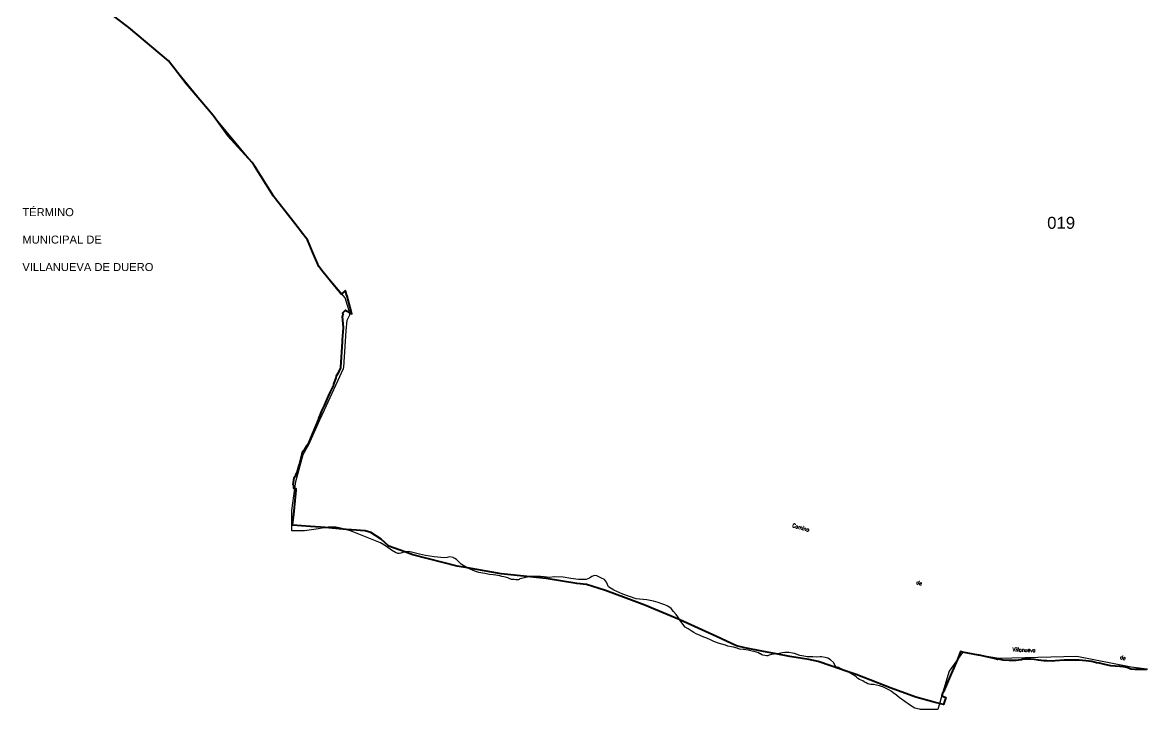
# Model space of a CAD drawing. Header units: metres. Extents: x 339638 to 364279, y 4598373 to 4630956.
# Drawn here: x 346414 to 349214, y 4598569 to 4600287 of the extents above; entities that cross this region are included whole.
import ezdxf
from ezdxf.enums import TextEntityAlignment as Align

# ---------------------------------------------------------------- set-up
doc = ezdxf.new("R2010")
doc.units = ezdxf.units.M
for name, color, linetype, lineweight in [('caminos', 1, 'Continuous', 0), ('poligonos_rusticos', 42, 'Continuous', 40), ('termino', 6, 'Continuous', 25), ('terminos_txt', 7, 'Continuous', 0)]:
    doc.layers.add(name, color=color, linetype=linetype, lineweight=lineweight)
doc.layers.add('poligonos_rustico_txt', color=7, linetype='Continuous')
doc.styles.add('Arial', font='arial.ttf')
doc.styles.add('caminos', font='simplex.shx', dxfattribs={"width": 0.75})
doc.styles.add('resto', font='arial.ttf')

msp = doc.modelspace()

# ---------------------------------------------------------------- linework, layer by layer
at = {"layer": 'poligonos_rusticos'}
msp.add_lwpolyline([(349223.8, 4598667.8), (349213.5, 4598668.7), (349194.7, 4598668.9), (349184.8, 4598669.9), (349177.1, 4598672.8), (349171.1, 4598675), (349164.9, 4598676), (349156.9, 4598676.6), (349145.2, 4598677.5), (349134.4, 4598678.4), (349122.6, 4598680.9), (349106.4, 4598684.4), (349098.4, 4598685.9), (349086.8, 4598688.9), (349072, 4598690.7), (349055.8, 4598692), (349037.7, 4598692.5), (349018.3, 4598692.5), (348995.1, 4598690.5), (348988.1, 4598689.6), (348974.5, 4598690.4), (348967, 4598690.4), (348953.8, 4598691.9), (348943.2, 4598694.1), (348934.5, 4598694.5), (348925.9, 4598694.5), (348915.6, 4598694.5), (348911.1, 4598693.5), (348904.2, 4598692), (348897.8, 4598691.4), (348880.3, 4598691.6), (348865.7, 4598692.2), (348855, 4598695.1), (348851.6, 4598694.2), (348839.8, 4598696.9), (348805.1, 4598704.7), (348803.8, 4598704.9), (348763.8, 4598712.7), (348759.2, 4598713.6), (348751.3, 4598693.8), (348751.2, 4598693.6), (348735.5, 4598658), (348716, 4598613.5), (348715, 4598611.1), (348714.2, 4598609.4), (348712.4, 4598604), (348712.4, 4598603.9), (348711.8, 4598602.7), (348722.3, 4598598.8), (348716.4, 4598581.5), (348708.9, 4598583.4), (348706.8, 4598583.9), (348705.9, 4598584.1), (348703.1, 4598584.7), (348695.5, 4598586.5), (348689.6, 4598587.8), (348647.1, 4598599.5), (348585.5, 4598622.3), (348497.6, 4598656.2), (348475.7, 4598663.9), (348434.8, 4598678.3), (348403.3, 4598688.6), (348379.4, 4598693.9), (348332.1, 4598701.7), (348298.2, 4598707.9), (348262, 4598714.7), (348219.5, 4598723.3), (348198.5, 4598728.4), (348148.9, 4598751.6), (348057, 4598793.1), (348055.7, 4598793.7), (347995.9, 4598819.1), (347969.7, 4598830.2), (347923.1, 4598847.4), (347871.8, 4598866.4), (347823.8, 4598881.1), (347800.1, 4598884.1), (347723.1, 4598896.1), (347683.1, 4598900.3), (347610.3, 4598907.9), (347526.2, 4598923), (347500.6, 4598927.6), (347390.1, 4598955.3), (347369.8, 4598962.9), (347330.1, 4598977.7), (347311, 4598994.9), (347284.7, 4599011.1), (347271, 4599016), (347236.4, 4599018.1), (347222.8, 4599018.9), (347170.8, 4599023.7), (347159.2, 4599024.7), (347133.7, 4599026.5), (347089, 4599029.6), (347092.1, 4599057.2), (347092.9, 4599064.8), (347092.9, 4599065), (347096.9, 4599100.3), (347098.1, 4599116.4), (347098.5, 4599120.3), (347092.6, 4599121.2), (347092.5, 4599123.4), (347092.5, 4599124), (347092.6, 4599126), (347092.6, 4599126.5), (347092.6, 4599127), (347092.5, 4599127.5), (347092.4, 4599128), (347092.2, 4599128.5), (347092, 4599129), (347091.8, 4599129.5), (347091.5, 4599129.9), (347091.2, 4599130.3), (347090.8, 4599130.7), (347093.4, 4599148.2), (347094.4, 4599149.9), (347097, 4599154.7), (347097.3, 4599155.3), (347100.4, 4599161.2), (347100.5, 4599161.6), (347104.5, 4599176.1), (347106.1, 4599181.8), (347113.4, 4599208.3), (347114, 4599212.8), (347120.3, 4599221.6), (347126.8, 4599230.8), (347127.5, 4599231.3), (347128.1, 4599232.2), (347130.8, 4599237.2), (347143.3, 4599267.2), (347154, 4599293.2), (347155, 4599295.5), (347155.1, 4599296.1), (347163.4, 4599317.7), (347164.1, 4599319), (347164.9, 4599320.8), (347168.6, 4599329), (347171.7, 4599334.7), (347171.2, 4599334.6), (347179.2, 4599352.2), (347183.3, 4599361.7), (347191.3, 4599378.2), (347191.8, 4599379), (347192.1, 4599380.1), (347192.2, 4599380.5), (347192.5, 4599381.2), (347192.5, 4599381.6), (347192.6, 4599382), (347197.8, 4599398.5), (347199.2, 4599403), (347204.6, 4599412.2), (347209.7, 4599423.3), (347209.7, 4599424.8), (347213.8, 4599487.8), (347214.2, 4599493.4), (347216.2, 4599523.5), (347216.2, 4599523.7), (347216.2, 4599523.9), (347216.2, 4599524.1), (347216.2, 4599524.3), (347214, 4599551.8), (347214.2, 4599552), (347214.3, 4599552.3), (347214.4, 4599552.5), (347214.5, 4599552.8), (347214.6, 4599553), (347214.7, 4599553.3), (347214.8, 4599553.6), (347214.9, 4599553.8), (347215, 4599554.1), (347215.1, 4599554.4), (347215.1, 4599554.6), (347215.2, 4599554.9), (347215.2, 4599555.2), (347215.3, 4599555.5), (347215.3, 4599555.8), (347215.3, 4599556), (347215.4, 4599556.3), (347215.4, 4599556.6), (347215.4, 4599556.9), (347215.4, 4599557.2), (347215.3, 4599557.5), (347215.3, 4599557.7), (347215.3, 4599558), (347215.3, 4599558.3), (347215.2, 4599558.6), (347215.2, 4599558.8), (347215.1, 4599559.1), (347215, 4599559.4), (347214.9, 4599559.7), (347214.9, 4599559.9), (347214.8, 4599560.2), (347214.7, 4599560.5), (347214.6, 4599560.7), (347221.7, 4599567.1), (347222, 4599566.7), (347228.7, 4599563.2), (347237.7, 4599558.4), (347225.3, 4599602.4), (347224.1, 4599606.9), (347221.5, 4599615.9), (347220, 4599614.7), (347210.9, 4599607.2), (347210, 4599608.3), (347208, 4599610.8), (347204.7, 4599614.8), (347201.6, 4599618.5), (347199.1, 4599621.6), (347191.6, 4599630.7), (347165.9, 4599662.7), (347154.5, 4599676.3), (347139, 4599713.4), (347126.6, 4599742.8), (347110.7, 4599763.3), (347106.4, 4599768.9), (347086.5, 4599794.5), (347061.3, 4599826.9), (347046.8, 4599845.4), (347041.4, 4599852.2), (346994.5, 4599926.2), (346988, 4599936.3), (346927.7, 4600003.4), (346890.8, 4600053.8), (346862.2, 4600087.6), (346822.9, 4600133.5), (346801.9, 4600161.4), (346779.2, 4600190.8), (346679.5, 4600274), (346600.6, 4600334.3)], dxfattribs=at)
at = {"layer": 'termino'}
for points in [[(348702.1, 4598568.8), (348666.4, 4598568.7), (348659, 4598569), (348656.4, 4598569.4), (348651.7, 4598570.5), (348644.9, 4598572.5), (348640.1, 4598574.7), (348634.1, 4598578.9), (348605.6, 4598599.2), (348598.8, 4598604.5), (348590.9, 4598610.7), (348585.9, 4598614.7), (348579.9, 4598618.3), (348564.9, 4598625.5), (348561.7, 4598626.5), (348556.3, 4598627.7), (348548.6, 4598629.5), (348541, 4598631.2), (348534.9, 4598631.7), (348530.1, 4598632.3), (348527.4, 4598633.5), (348523, 4598635.8), (348517.8, 4598638.4), (348514.8, 4598640.2), (348506.4, 4598644.3), (348502.5, 4598646.7), (348499, 4598649.9), (348494.7, 4598653.2), (348489.1, 4598656.3), (348480.4, 4598661.1), (348472.8, 4598665.6), (348466.6, 4598667.6), (348460.8, 4598671), (348454.7, 4598674), (348447.5, 4598675.8), (348441.5, 4598686.1), (348433.5, 4598693.5), (348426.8, 4598696.9), (348420.1, 4598699.2), (348411.5, 4598700.4), (348407.6, 4598700.4), (348398.1, 4598699.8), (348389.9, 4598700.5), (348383.4, 4598700.5), (348375.4, 4598700.7), (348367.1, 4598702.7), (348357.5, 4598704.2), (348350.2, 4598706.5), (348343.9, 4598708.6), (348338.7, 4598710.1), (348329.8, 4598711.3), (348319.9, 4598711.6), (348313.1, 4598710.3), (348302.4, 4598708.5), (348292.9, 4598707.2), (348286.6, 4598706.1), (348280.3, 4598704.5), (348276.9, 4598703.2), (348273.6, 4598703.1), (348269.4, 4598703.8), (348265.1, 4598704.9), (348262.5, 4598705.9), (348259.2, 4598707.9), (348256.9, 4598708.3), (348254, 4598710.7), (348251.6, 4598711.8), (348243.1, 4598714), (348237.9, 4598715.1), (348228.4, 4598716.9), (348216.1, 4598718.6), (348206.4, 4598720), (348200.2, 4598722), (348191.3, 4598724.6), (348186.5, 4598726), (348177.4, 4598727.5), (348171.1, 4598729.5), (348162.5, 4598732.3), (348153.1, 4598734.4), (348146.9, 4598737.1), (348142.5, 4598738.9), (348135.6, 4598742.7), (348124.3, 4598747.4), (348117.3, 4598749.9), (348108.2, 4598753.6), (348098.3, 4598758.2), (348092, 4598761.7), (348085.4, 4598765.5), (348077.7, 4598770.4), (348070.9, 4598775.2), (348064.7, 4598782.6), (348057.9, 4598791.5), (348052.6, 4598800.4), (348048.2, 4598806.5), (348041.7, 4598813.8), (348035.6, 4598821.5), (348027.4, 4598827.2), (348019.6, 4598830.6), (348012.1, 4598833.1), (348003, 4598836.8), (347991.1, 4598840.1), (347978.9, 4598842.1), (347974.8, 4598843), (347965.5, 4598843.9), (347956.1, 4598844.6), (347948.4, 4598845.8), (347914.5, 4598857.5), (347892.3, 4598867.6), (347879.2, 4598875.6), (347873.7, 4598887.1), (347869.2, 4598893.7), (347861.6, 4598897.5), (347854.9, 4598900.9), (347849.7, 4598903.4), (347843.5, 4598903.6), (347837.1, 4598901.6), (347831, 4598897.4), (347823.1, 4598894), (347803.8, 4598893.6), (347784.9, 4598896.6), (347765.4, 4598899.7), (347744.2, 4598900.5), (347731.6, 4598899), (347718.5, 4598900.5), (347709.2, 4598901.5), (347700.5, 4598901.4), (347684.3, 4598901.1), (347657.4, 4598895.6), (347655.2, 4598894.1), (347653.6, 4598893.2), (347652.5, 4598892.9), (347650.2, 4598892.8), (347646.9, 4598893), (347643.4, 4598894.3), (347636.1, 4598894.2), (347630.6, 4598896.2), (347627.2, 4598898.1), (347621.5, 4598899.5), (347617, 4598900.8), (347612.5, 4598901.8), (347607.2, 4598902.9), (347597.5, 4598904.9), (347590.4, 4598905.7), (347581.8, 4598906.5), (347569.5, 4598908.9), (347554.8, 4598911.4), (347547, 4598913.8), (347540.2, 4598916.4), (347532.7, 4598920), (347525.3, 4598923.4), (347517.4, 4598927.9), (347510.2, 4598932.6), (347504.7, 4598938.2), (347498.7, 4598944.3), (347494.5, 4598946.3), (347491.2, 4598947.8), (347490.5, 4598949.3), (347481.6, 4598950.3), (347475.6, 4598949.3), (347467.8, 4598948.4), (347459.4, 4598949.1), (347442.8, 4598950.8), (347421.8, 4598954.1), (347406.3, 4598957), (347399.6, 4598959.3), (347390, 4598961.4), (347378.7, 4598963.6), (347370, 4598963), (347365.2, 4598961.1), (347360.2, 4598960), (347355.4, 4598959), (347352.3, 4598959), (347352.3, 4598959), (347352.2, 4598959), (347352.2, 4598959), (347352.2, 4598959), (347352.2, 4598959.1), (347346.8, 4598961.6), (347336.7, 4598967.2), (347324.3, 4598976.7), (347308.7, 4598986), (347292.6, 4598992.4), (347263.2, 4599004.1), (347233.6, 4599015.9), (347215.4, 4599020.5), (347205.7, 4599022.9), (347201.7, 4599024.1), (347197, 4599024.8), (347187.9, 4599025), (347178.5, 4599024.8), (347169.6, 4599023.4), (347162.9, 4599022.6), (347153.8, 4599020.5), (347119.1, 4599015.3), (347087.7, 4599015.3), (347087.7, 4599066.4), (347095.1, 4599121.3), (347097.6, 4599138.9), (347115.7, 4599206.8), (347129.8, 4599231.5), (347157.6, 4599293.4), (347168.8, 4599318.1), (347216.2, 4599421.6), (347217, 4599424.7), (347223.1, 4599515.9), (347225.6, 4599542.6), (347232.3, 4599555.9), (347230.6, 4599565.4), (347226.8, 4599579.2), (347220.7, 4599598.5), (347154.5, 4599676.3), (347126.6, 4599742.8), (347041.4, 4599852.2), (346988, 4599936.3), (346890.8, 4600053.8), (346779.2, 4600190.8), (346679.6, 4600273.6), (346594.5, 4600338.9)], [(349231.5, 4598669.1), (349185.7, 4598674.7), (349050, 4598701.1), (348854.5, 4598696.8), (348763.9, 4598711.4), (348730.1, 4598664.4), (348712.4, 4598603.9), (348702.1, 4598568.8)]]:
    msp.add_lwpolyline(points, dxfattribs=at)

# ---------------------------------------------------------------- texts
at = {"layer": 'caminos', "style": 'caminos', "width": 0.75}
for s, rotation, p in [('Camino', -15.6264, (348336.7, 4599022)), ('de', -18.4355, (348646.8, 4598880.2)), ('Villanueva', -1.8347, (348889, 4598711.1)), ('de', -12.7187, (349156.5, 4598692.2))]:
    msp.add_text(s, height=10, rotation=rotation, dxfattribs=at).set_placement(p, align=Align.BOTTOM_LEFT)
at = {"layer": 'poligonos_rustico_txt', "style": 'Arial'}
msp.add_text('019', height=30, dxfattribs=at).set_placement((349010.4, 4599761.8), align=Align.BOTTOM_CENTER)
at = {"layer": 'terminos_txt', "style": 'resto'}
for s, p in [('TÉRMINO', (346413.7, 4599802.4)), ('MUNICIPAL DE', (346413.7, 4599733.8)), ('VILLANUEVA DE DUERO', (346413.7, 4599665.2))]:
    msp.add_text(s, height=20, dxfattribs=at).set_placement(p)

doc.saveas('drawing.dxf')
